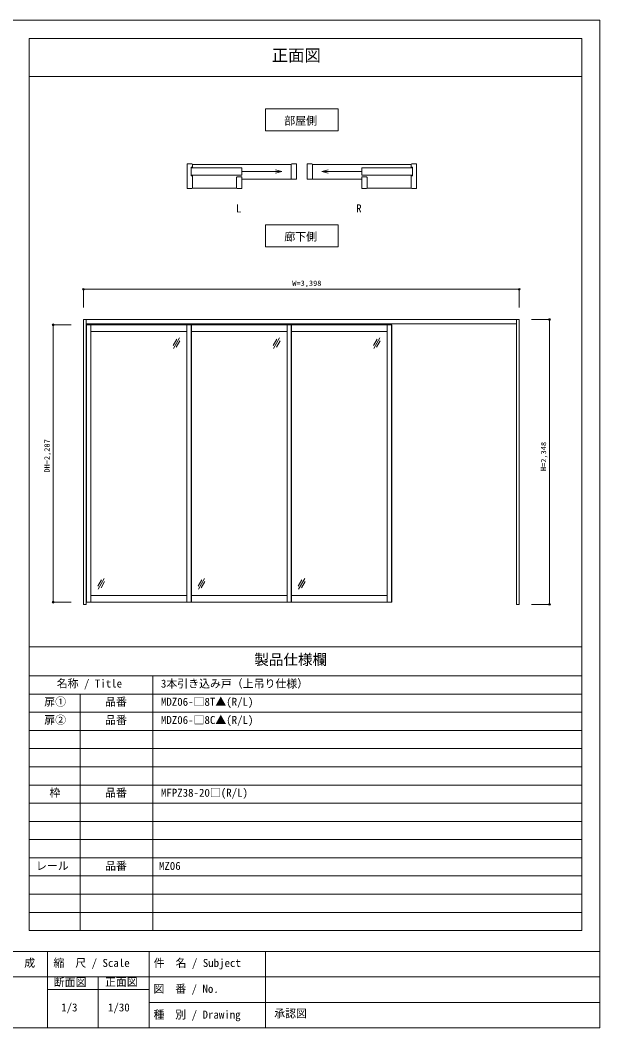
# Model space of a CAD drawing. Units: millimetres on the paper, enlarged 5 times, with parts at other scales. Extents: x -992 to 1008, y -685 to 700.
# Drawn here: x 210 to 1008, y -685 to 700 of the extents above; entities that cross this region are included whole.
import ezdxf
from ezdxf.enums import TextEntityAlignment as Align

# ---------------------------------------------------------------- set-up
doc = ezdxf.new("R2010")
doc.units = ezdxf.units.MM
doc.header["$LTSCALE"] = 5
doc.header["$PDMODE"] = 32
doc.header["$PDSIZE"] = 2.5
for name, color, linetype, lineweight in [('1-0_H-SYM', 7, 'Continuous', 20), ('1-1_0', 7, 'Continuous', 20), ('3-0', 7, 'Continuous', 20)]:
    doc.layers.add(name, color=color, linetype=linetype, lineweight=lineweight)
doc.styles.add('ＭＳ ゴシック', font='')
doc.styles.get('ＭＳ ゴシック').set_extended_font_data('MS Gothic')

msp = doc.modelspace()

# ---------------------------------------------------------------- linework, layer by layer
at = {"layer": '1-0_H-SYM'}
for p, q in [((222.5, -161.25), (222.5, 675)), ((222.5, -201.25), (982.5, -201.25))]:
    msp.add_line(p, q, dxfattribs=at)
at = {"layer": '1-1_0'}
for p, q in [((982.5, 675), (222.5, 675)), ((982.5, -551.25), (982.5, 675)), ((222.5, 622.5), (982.5, 622.5)), ((982.5, -161.25), (982.5, 622.5)), ((222.5, -551.25), (222.5, -161.25)), ((222.5, -161.25), (982.5, -161.25)), ((222.5, -161.25), (982.5, -161.25)), ((392.5, -551.25), (392.5, -201.25)), ((222.5, -226.25), (982.5, -226.25)), ((292.5, -551.25), (292.5, -226.25)), ((222.5, -251.25), (982.5, -251.25)), ((222.5, -276.25), (982.5, -276.25)), ((222.5, -301.25), (982.5, -301.25)), ((222.5, -326.25), (982.5, -326.25)), ((222.5, -351.25), (982.5, -351.25)), ((222.5, -376.25), (982.5, -376.25)), ((222.5, -401.25), (982.5, -401.25)), ((222.5, -426.25), (982.5, -426.25)), ((222.5, -451.25), (982.5, -451.25)), ((222.5, -476.25), (982.5, -476.25)), ((222.5, -501.25), (982.5, -501.25)), ((222.5, -526.25), (982.5, -526.25)), ((222.5, -551.25), (982.5, -551.25)), ((1007.5, -580), (-992.5, -580)), ((247.5, -580), (247.5, -685)), ((387.5, -580), (387.5, -685)), ((547.5, -580), (547.5, -685)), ((1007.5, -615), (-587.5, -615)), ((317.5, -615), (317.5, -685)), ((387.5, -632.5), (247.5, -632.5)), ((1007.5, -650), (387.5, -650))]:
    msp.add_line(p, q, dxfattribs=at)
msp.add_lwpolyline([(-992.5, -685), (1007.5, -685), (1007.5, 700), (-992.5, 700)], close=True, dxfattribs=at)
msp.add_lwpolyline([(222.5, -161.25), (222.5, 622.5), (982.5, 622.5)], dxfattribs=at)
at = {"layer": '3-0'}
for p, q in [((446.179, 502.594), (439.729, 502.594)), ((439.729, 468.394), (439.729, 502.594)), ((446.929, 501.694), (582.829, 501.694)), ((582.829, 501.844), (582.829, 481.294)), ((590.029, 481.294), (590.029, 502.594)), ((605.029, 481.294), (605.029, 502.594)), ((612.229, 501.844), (612.229, 481.294)), ((748.129, 501.694), (612.229, 501.694)), ((748.879, 502.594), (755.329, 502.594)), ((755.329, 468.394), (755.329, 502.594)), ((445.429, 497.794), (445.429, 486.019)), ((446.929, 497.794), (445.429, 497.794)), ((445.429, 496.894), (514.935, 496.894)), ((514.935, 486.994), (445.429, 486.994)), ((445.429, 486.019), (446.929, 486.019)), ((514.935, 496.894), (514.935, 486.994)), ((514.935, 491.944), (570.104, 491.944)), ((570.104, 491.944), (561.41, 494.273)), ((570.104, 491.944), (561.41, 489.614)), ((624.955, 491.944), (633.648, 494.273)), ((624.955, 491.944), (633.648, 489.614)), ((680.124, 491.944), (624.955, 491.944)), ((749.629, 496.894), (680.124, 496.894)), ((680.124, 496.894), (680.124, 486.994)), ((680.124, 486.994), (749.629, 486.994)), ((748.129, 497.794), (749.629, 497.794)), ((749.629, 486.019), (748.129, 486.019)), ((749.629, 497.794), (749.629, 486.019)), ((514.935, 468.394), (514.935, 484.594)), ((514.935, 481.294), (590.029, 481.294)), ((680.124, 481.294), (605.029, 481.294)), ((680.124, 468.394), (680.124, 484.594)), ((446.179, 468.394), (439.729, 468.394)), ((446.929, 469.294), (507.735, 469.294)), ((748.129, 469.294), (687.324, 469.294)), ((748.879, 468.394), (755.329, 468.394)), ((296.971, 305.06), (296.971, 330.06)), ((300.971, 288.393), (296.971, 288.393)), ((296.971, 288.393), (296.971, -102.94)), ((300.971, -102.94), (300.971, 288.393)), ((300.971, 288.393), (892.638, 288.393)), ((300.971, 282.393), (892.638, 282.393)), ((301.471, -99.94), (301.471, 281.226)), ((301.471, 281.226), (721.304, 281.226)), ((307.304, -99.94), (307.304, 281.226)), ((439.304, -99.94), (439.304, 281.226)), ((445.138, -99.94), (445.138, 281.226)), ((445.638, -99.94), (445.638, 281.226)), ((577.138, -99.94), (577.138, 281.226)), ((582.971, -99.94), (582.971, 281.226)), ((583.471, -99.94), (583.471, 281.226)), ((714.971, -99.94), (714.971, 281.226)), ((720.804, -99.94), (720.804, 281.226)), ((721.304, -99.94), (721.304, 281.226)), ((896.638, 288.393), (892.638, 288.393)), ((892.638, 288.393), (892.638, -102.94)), ((896.638, 288.393), (896.638, -102.94)), ((307.304, 272.06), (439.304, 272.06)), ((420.855, 248.836), (429.189, 263.27)), ((445.638, 272.06), (577.138, 272.06)), ((558.689, 248.836), (567.022, 263.27)), ((583.471, 272.06), (714.971, 272.06)), ((696.522, 248.836), (704.855, 263.27)), ((420.357, 252.973), (425.357, 261.633)), ((424.687, 250.473), (429.687, 259.133)), ((558.19, 252.973), (563.19, 261.633)), ((562.52, 250.473), (567.52, 259.133)), ((696.023, 252.973), (701.023, 261.633)), ((700.354, 250.473), (705.354, 259.133)), ((321.921, -69.187), (316.921, -77.847)), ((325.753, -67.55), (317.42, -81.984)), ((459.755, -69.187), (454.755, -77.847)), ((463.587, -67.55), (455.253, -81.984)), ((597.588, -69.187), (592.588, -77.847)), ((601.42, -67.55), (593.087, -81.984)), ((326.252, -71.687), (321.252, -80.347)), ((464.085, -71.687), (459.085, -80.347)), ((601.918, -71.687), (596.918, -80.347)), ((439.304, -90.774), (307.304, -90.774)), ((577.138, -90.774), (445.638, -90.774)), ((714.971, -90.774), (583.471, -90.774)), ((296.971, -102.94), (300.971, -102.94)), ((721.304, -99.94), (301.471, -99.94)), ((892.638, -102.94), (896.638, -102.94))]:
    msp.add_line(p, q, dxfattribs=at)
at = {"layer": '3-0', "color": 4, "lineweight": 9}
for p, q in [((296.971, 330.06), (896.638, 330.06)), ((296.971, 330.06), (296.971, 305.06)), ((896.638, 330.06), (896.638, 305.06)), ((255.304, 281.226), (280.304, 281.226)), ((255.304, 281.226), (255.304, -99.94)), ((938.304, 288.393), (913.304, 288.393)), ((938.304, 288.393), (938.304, -102.94)), ((255.304, -99.94), (280.304, -99.94)), ((938.304, -102.94), (913.304, -102.94))]:
    msp.add_line(p, q, dxfattribs=at)
at = {"layer": '3-0'}
for points in [[(547.529, 577.966), (647.529, 577.966), (647.529, 547.966), (547.529, 547.966)], [(547.529, 388.623), (647.529, 388.623), (647.529, 418.623), (547.529, 418.623)]]:
    msp.add_lwpolyline(points, close=True, dxfattribs=at)
for points in [[(446.179, 502.594), (446.929, 501.844), (446.929, 497.794)], [(582.829, 501.844), (583.579, 502.594), (590.029, 502.594)], [(612.229, 501.844), (611.479, 502.594), (605.029, 502.594)], [(748.879, 502.594), (748.129, 501.844), (748.129, 497.794)], [(446.179, 468.394), (446.929, 469.144), (446.929, 486.019)], [(748.879, 468.394), (748.129, 469.144), (748.129, 486.019)], [(507.735, 469.144), (507.735, 483.844), (508.485, 484.594), (514.935, 484.594)], [(687.324, 469.144), (687.324, 483.844), (686.574, 484.594), (680.124, 484.594)], [(507.735, 469.144), (508.485, 468.394), (514.935, 468.394)], [(687.324, 469.144), (686.574, 468.394), (680.124, 468.394)]]:
    msp.add_lwpolyline(points, dxfattribs=at)
at = {"layer": '3-0', "color": 5}
for p in [(296.971, 330.06), (896.638, 330.06), (255.304, 281.226), (938.304, 288.393), (255.304, -99.94), (938.304, -102.94)]:
    msp.add_point(p, dxfattribs=at)

# ---------------------------------------------------------------- texts
at = {"layer": '1-1_0', "style": 'ＭＳ ゴシック'}
for s, height, p in [('正面図', 16.5, (556.119, 638.489)), ('製品仕様欄', 14.66, (532.198, -190.536)), ('名称 / Title', 11, (260.32, -220.528)), ('3本引き込み戸（上吊り仕様）', 11, (403.667, -220.682)), ('扉①', 11, (243.167, -245.682)), ('品番', 11, (326.833, -245.682)), ('MDZ06-□8T▲(R/L)', 11, (403.667, -245.682)), ('扉②', 11, (243.167, -270.682)), ('品番', 11, (326.833, -270.682)), ('MDZ06-□8C▲(R/L)', 11, (403.667, -270.682)), ('枠', 11, (250.333, -370.682)), ('品番', 11, (326.833, -370.682)), ('MFPZ38-20□(R/L)', 11, (403.667, -370.682)), ('レール', 11, (231.825, -471.18)), ('品番', 11, (326.875, -471.25)), ('MZ06', 11, (400.928, -471.25)), ('作\u3000成', 11, (185.583, -604.606)), ('縮\u3000尺 / Scale', 11, (255.842, -604.606)), ('件\u3000名 / Subject', 11, (393.805, -604.618)), ('断面図', 11, (256.272, -631.073)), ('正面図', 11, (326.67, -630.718)), ('図\u3000番 / No.', 11, (393.387, -640.175)), ('1/3', 11, (266.458, -665.724)), ('1/30', 11, (330.833, -665.724)), ('種\u3000別 / Drawing', 11, (393.472, -675.643)), ('承認図', 11, (559.516, -674.048))]:
    msp.add_text(s, height=height, dxfattribs=at).set_placement(p, align=Align.BOTTOM_LEFT)
at = {"layer": '3-0', "style": 'ＭＳ ゴシック'}
for s, height, p in [('部屋側', 11, (573.399, 552.966)), ('L', 11, (506.959, 432.523)), ('R', 11, (672.259, 432.523)), ('廊下側', 11, (573.399, 393.623)), ('W=3,398', 7.331, (584.304, 332.56))]:
    msp.add_text(s, height=height, dxfattribs=at).set_placement(p, align=Align.BOTTOM_LEFT)
for s, p in [('DH=2,287', (252.804, 78.143)), ('H=2,348', (935.804, 80.226))]:
    msp.add_text(s, height=7.331, rotation=90, dxfattribs=at).set_placement(p, align=Align.BOTTOM_LEFT)

doc.saveas('drawing.dxf')
